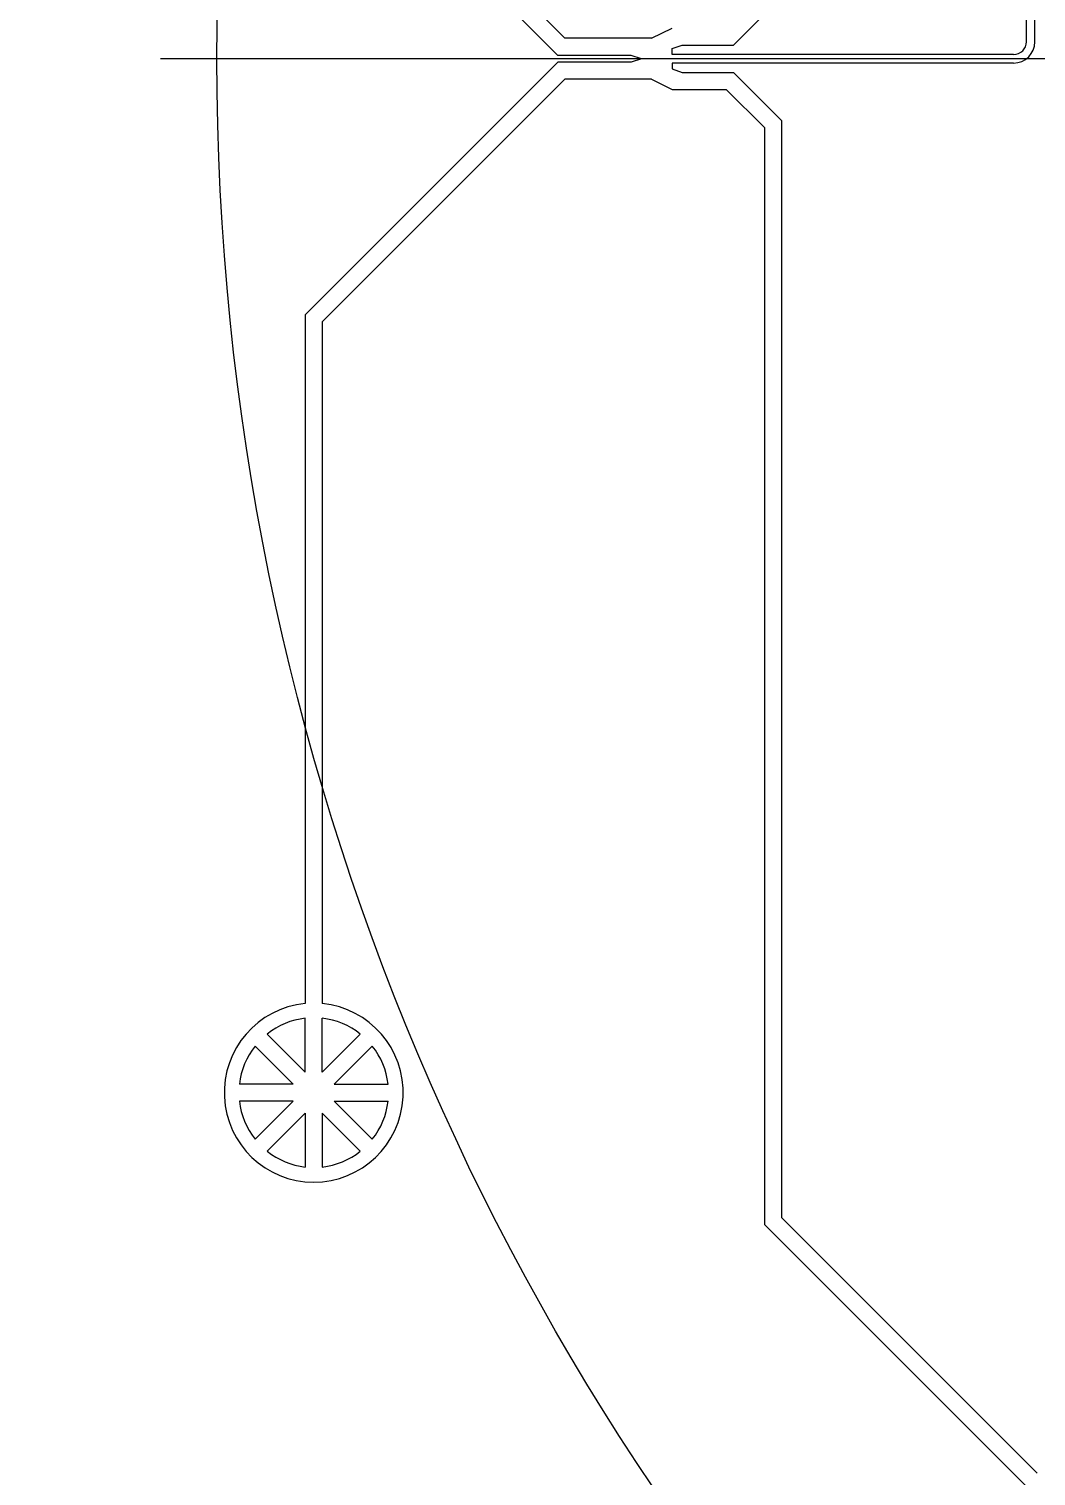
# Model space of a CAD drawing. Header units: millimetres. Extents: x 40661 to 310350, y 5158 to 133158.
# Drawn here: x 99557 to 105468, y 48504 to 56996 of the extents above; entities that cross this region are included whole.
import ezdxf

# ---------------------------------------------------------------- set-up
doc = ezdxf.new("R2010")
doc.units = ezdxf.units.MM
doc.layers.add('Clear', color=150, linetype='Continuous')
doc.layers.add('Mask', color=10, linetype='Continuous')

msp = doc.modelspace()

# ---------------------------------------------------------------- linework, layer by layer
msp.add_line((130991.2, 56821.1), (100329.8, 56821.1))
msp.add_line((130991.2, 56821.1), (100329.8, 56821.1))
for radius in [25000, 25000, 15000, 15000]:
    msp.add_circle((115660.5, 56821.1), radius)
at = {"layer": 'Clear'}
for p, q in [((102702.6, 56941.1), (101278.4, 58365.3)), ((102702.6, 56941.1), (101278.4, 58365.3)), ((102661.2, 56841.1), (101178.4, 58323.9)), ((102661.2, 56841.1), (101178.4, 58323.9)), ((103691.2, 56901.1), (103974.1, 57184)), ((103691.2, 56901.1), (103974.1, 57184)), ((105411.2, 56921.1), (105411.2, 57071.1)), ((105411.2, 56921.1), (105411.2, 57071.1)), ((105461.2, 56921.1), (105461.2, 57071.1)), ((105461.2, 56921.1), (105461.2, 57071.1)), ((103211.2, 56941.1), (103331.2, 57001.1)), ((103211.2, 56941.1), (103331.2, 57001.1)), ((103211.2, 56941.1), (102702.6, 56941.1)), ((103211.2, 56941.1), (102702.6, 56941.1)), ((103331.2, 56881.1), (103391.2, 56901.1)), ((103331.2, 56881.1), (103391.2, 56901.1)), ((103391.2, 56901.1), (103691.2, 56901.1)), ((103391.2, 56901.1), (103691.2, 56901.1)), ((103091.2, 56841.1), (102661.2, 56841.1)), ((103091.2, 56841.1), (102661.2, 56841.1)), ((103151.2, 56821.1), (103091.2, 56841.1)), ((103151.2, 56821.1), (103091.2, 56841.1)), ((103151.2, 56821.1), (103091.2, 56801.1)), ((103151.2, 56821.1), (103091.2, 56801.1)), ((103151.2, 56821.1), (103151.2, 56821.1)), ((103151.2, 56821.1), (103151.2, 56821.1)), ((103331.2, 56846.1), (103331.2, 56881.1)), ((103331.2, 56846.1), (103331.2, 56881.1)), ((105336.2, 56846.1), (103331.2, 56846.1)), ((105336.2, 56846.1), (103331.2, 56846.1)), ((102661.2, 56801.1), (101178.4, 55318.3)), ((102661.2, 56801.1), (101178.4, 55318.3)), ((103091.2, 56801.1), (102661.2, 56801.1)), ((103091.2, 56801.1), (102661.2, 56801.1)), ((103331.2, 56796.1), (103331.2, 56761.1)), ((105336.2, 56796.1), (103331.2, 56796.1)), ((103331.2, 56796.1), (103331.2, 56761.1)), ((105336.2, 56796.1), (103331.2, 56796.1)), ((103331.2, 56761.1), (103391.2, 56741.1)), ((103331.2, 56761.1), (103391.2, 56741.1)), ((103391.2, 56741.1), (103691.2, 56741.1)), ((103391.2, 56741.1), (103691.2, 56741.1)), ((103691.2, 56741.1), (103974.1, 56458.3)), ((103691.2, 56741.1), (103974.1, 56458.3)), ((102702.6, 56701.1), (101278.4, 55276.9)), ((102702.6, 56701.1), (101278.4, 55276.9)), ((103211.2, 56701.1), (102702.6, 56701.1)), ((103211.2, 56701.1), (102702.6, 56701.1)), ((103211.2, 56701.1), (103331.2, 56641.1)), ((103211.2, 56701.1), (103331.2, 56641.1)), ((103331.2, 56641.1), (103649.8, 56641.1)), ((103331.2, 56641.1), (103649.8, 56641.1)), ((103649.8, 56641.1), (103874.1, 56416.8)), ((103649.8, 56641.1), (103874.1, 56416.8)), ((103874.1, 56416.8), (103874.1, 49979.7)), ((103874.1, 56416.8), (103874.1, 49979.7)), ((103974.1, 56458.3), (103974.1, 50021.1)), ((103974.1, 56458.3), (103974.1, 50021.1)), ((101178.4, 55318.3), (101178.4, 51276.9)), ((101178.4, 55318.3), (101178.4, 51276.9)), ((101278.4, 55276.9), (101278.4, 51276.9)), ((101278.4, 55276.9), (101278.4, 51276.9)), ((105474.1, 48521.1), (103974.1, 50021.1)), ((105474.1, 48521.1), (103974.1, 50021.1)), ((105432.6, 48421.1), (103874.1, 49979.7)), ((105432.6, 48421.1), (103874.1, 49979.7))]:
    msp.add_line(p, q, dxfattribs=at)
for centre, radius, start, end in [((105336.2, 56921.1), 125, 270, 0), ((105336.2, 56921.1), 75, 270, 0), ((105336.2, 56921.1), 125, 270, 0), ((105336.2, 56921.1), 75, 270, 0), ((101228.4, 50754.3), 525, 95.46502, 84.53498), ((101228.4, 50754.3), 525, 95.46502, 84.53498)]:
    msp.add_arc(centre, radius, start, end, dxfattribs=at)
at = {"layer": 'Mask'}
for p, q in [((101178.5, 50874.8), (101178.5, 51190.7)), ((101178.5, 50874.8), (101178.5, 51190.7)), ((101278.3, 50874.8), (101278.3, 51190.7)), ((101278.3, 50874.8), (101278.3, 51190.7)), ((101178.5, 50874.8), (100955.1, 51098.2)), ((101178.5, 50874.8), (100955.1, 51098.2)), ((101278.3, 50874.8), (101501.7, 51098.2)), ((101278.3, 50874.8), (101501.7, 51098.2)), ((101107.9, 50804.2), (100884.5, 51027.6)), ((101107.9, 50804.2), (100884.5, 51027.6)), ((101348.9, 50804.2), (101572.3, 51027.6)), ((101348.9, 50804.2), (101572.3, 51027.6)), ((101107.9, 50804.2), (100792, 50804.2)), ((101107.9, 50804.2), (100792, 50804.2)), ((101348.9, 50804.2), (101664.8, 50804.2)), ((101348.9, 50804.2), (101664.8, 50804.2)), ((101107.9, 50704.4), (100792, 50704.4)), ((101107.9, 50704.4), (100792, 50704.4)), ((101107.9, 50704.4), (100884.5, 50481)), ((101107.9, 50704.4), (100884.5, 50481)), ((101348.9, 50704.4), (101572.3, 50481)), ((101348.9, 50704.4), (101664.8, 50704.4)), ((101348.9, 50704.4), (101572.3, 50481)), ((101348.9, 50704.4), (101664.8, 50704.4)), ((101178.5, 50633.8), (100955.1, 50410.4)), ((101178.5, 50633.8), (100955.1, 50410.4)), ((101178.5, 50633.8), (101178.5, 50317.9)), ((101178.5, 50633.8), (101178.5, 50317.9)), ((101278.3, 50633.8), (101501.7, 50410.4)), ((101278.3, 50633.8), (101278.3, 50317.9)), ((101278.3, 50633.8), (101501.7, 50410.4)), ((101278.3, 50633.8), (101278.3, 50317.9))]:
    msp.add_line(p, q, dxfattribs=at)
for start, end in [(96.52417, 128.47583), (96.52417, 128.47583), (51.52417, 83.47583), (51.52417, 83.47583), (141.52417, 173.47583), (141.52417, 173.47583), (6.52417, 38.47583), (6.52417, 38.47583), (186.52417, 218.47583), (186.52417, 218.47583), (321.52417, 353.47583), (321.52417, 353.47583), (231.52417, 263.47583), (231.52417, 263.47583), (276.52417, 308.47583), (276.52417, 308.47583)]:
    msp.add_arc((101228.4, 50754.3), 439.3, start, end, dxfattribs=at)

doc.saveas('drawing.dxf')
